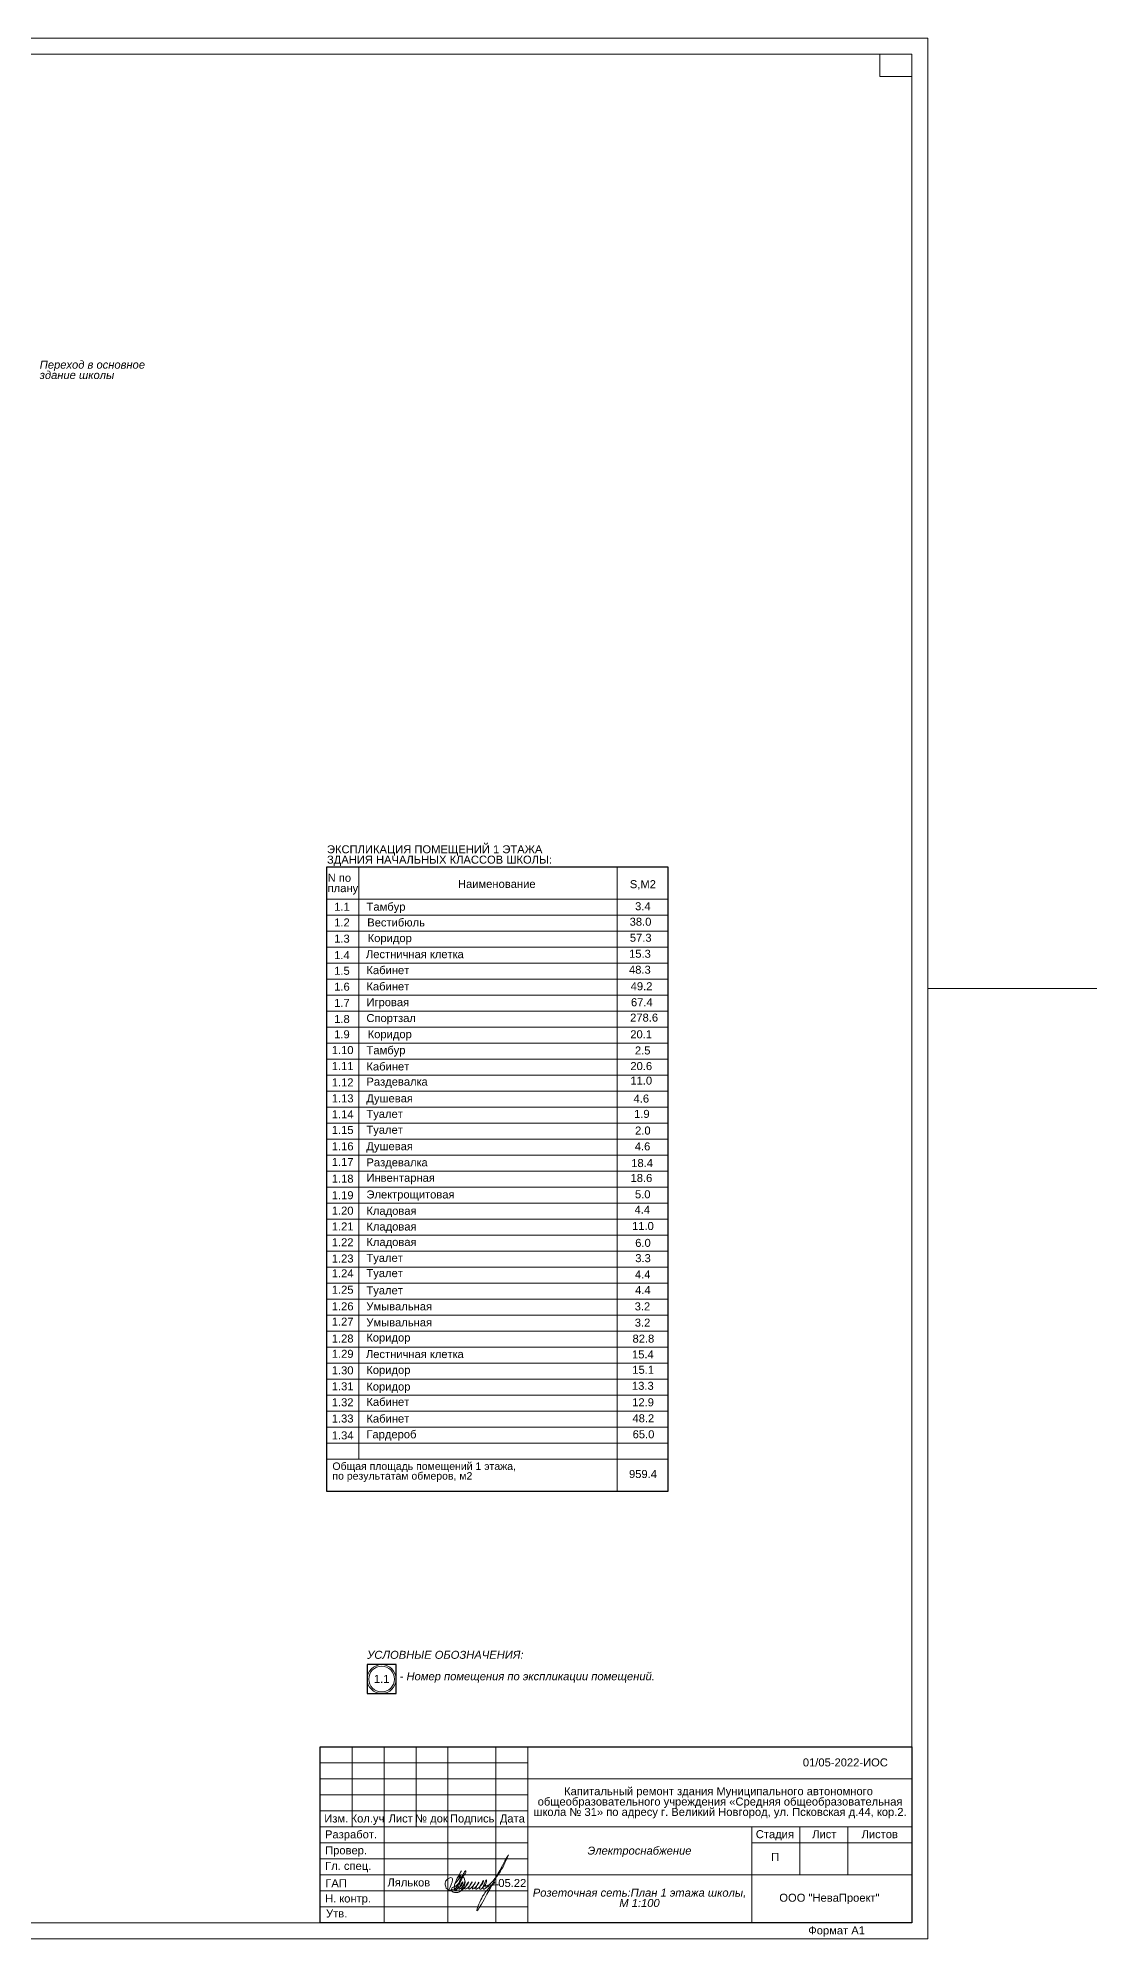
# Model space of a CAD drawing. Header units: metres. Extents: x -5.3 to 89.4, y -5.3 to 64.7.
# Drawn here: x 56.3 to 89.4, y 0 to 59.4 of the extents above; entities that cross this region are included whole.
import ezdxf
from ezdxf.enums import TextEntityAlignment as Align

# ---------------------------------------------------------------- set-up
doc = ezdxf.new("R2010")
doc.units = ezdxf.units.M
doc.header["$MEASUREMENT"] = 0
doc.linetypes.add('DGN Style 3', pattern=[9.681301, 6.915215, -2.766086])
doc.layers.add('Level 50', color=7, linetype='Continuous', lineweight=0)
doc.layers.add('Level 63', color=7, linetype='Continuous', lineweight=0)
doc.layers.add('YOLO_STAMP', color=1, linetype='Continuous')
doc.layers.add('YOLO_TABLE', color=1, linetype='Continuous')
doc.styles.add('Arial', font='ariali.ttf')
doc.styles.add('GOST 2.304', font='cs_gost2304.shx')
doc.styles.add('Style-Arial', font='arial.ttf')
doc.styles.add('Style-Arial IF', font='ariali.ttf')

msp = doc.modelspace()

# ---------------------------------------------------------------- linework, layer by layer
at = {"color": 7, "linetype": 'Continuous', "lineweight": 0}
for p, q in [((-0.00002577, 59.39998996), (84.09997423, 59.39998996)), ((84.09997423, 59.39998996), (84.09997423, -0.00001004)), ((84.09997423, 59.39998996), (84.09997423, 59.39998996)), ((65.30053163, 31.99509626), (75.98643688, 31.99509626)), ((65.30053163, 31.49509626), (75.98643688, 31.49509626)), ((65.30053163, 30.99509626), (75.98643688, 30.99509626)), ((65.30053163, 30.49509626), (75.98643688, 30.49509626)), ((65.30053163, 29.99509626), (75.98643688, 29.99509626)), ((65.30053163, 29.49509626), (75.98643688, 29.49509626)), ((89.38746154, 29.69998996), (84.09997423, 29.69998996)), ((65.30053163, 28.99509626), (75.98643688, 28.99509626)), ((65.30053163, 28.49509626), (75.98643688, 28.49509626)), ((65.30053163, 27.99509626), (75.98643688, 27.99509626)), ((65.30053163, 27.49509626), (75.98643688, 27.49509626)), ((65.30053163, 26.99509626), (75.98643688, 26.99509626)), ((65.30053163, 26.49509626), (75.98643688, 26.49509626)), ((65.30053163, 25.99509626), (75.98643688, 25.99509626)), ((65.30053163, 25.49509626), (75.98643688, 25.49509626)), ((65.30053163, 24.99509626), (75.98643688, 24.99509626)), ((65.30053163, 24.49509626), (75.98643688, 24.49509626)), ((65.30053163, 23.99509626), (75.98643688, 23.99509626)), ((65.30053163, 23.49509626), (75.98643688, 23.49509626)), ((65.30053163, 22.99509626), (75.98643688, 22.99509626)), ((65.30053163, 22.49509626), (75.98643688, 22.49509626)), ((65.30053163, 21.99509626), (75.98643688, 21.99509626)), ((65.30053163, 21.49509626), (75.98643688, 21.49509626)), ((65.30053163, 20.99509626), (75.98643688, 20.99509626)), ((65.30053163, 20.49509626), (75.98643688, 20.49509626)), ((65.30053163, 19.99509626), (75.98643688, 19.99509626)), ((65.30053163, 19.49509626), (75.98643688, 19.49509626)), ((65.30053163, 18.99509626), (75.98643688, 18.99509626)), ((65.30053163, 18.49509626), (75.98643688, 18.49509626)), ((65.30053163, 17.99509626), (75.98643688, 17.99509626)), ((65.30053163, 17.49509626), (75.98643688, 17.49509626)), ((65.30053163, 17.49509626), (75.98643688, 17.49509626)), ((65.30053163, 16.99509626), (75.98643688, 16.99509626)), ((65.30053163, 16.49509626), (75.98643688, 16.49509626)), ((65.30053163, 15.99509626), (75.98643688, 15.99509626)), ((65.30053163, 15.49509626), (75.98643688, 15.49509626)), ((65.30053163, 15.49509626), (75.98643688, 15.49509626)), ((84.09997423, -0.00001004), (-0.00002577, -0.00001004))]:
    msp.add_line(p, q, dxfattribs=at)
at = {"color": 7, "linetype": 'Continuous', "lineweight": 13}
for p, q in [((65.30053163, 33.49509626), (75.98643688, 33.49509626)), ((65.30053163, 33.49509626), (65.30053163, 13.99509626)), ((66.31399666, 33.49509626), (66.31399666, 32.49509626)), ((74.38745323, 33.49509626), (74.38745323, 32.49509626)), ((75.98643688, 33.49509626), (75.98643688, 13.99509626)), ((65.30053163, 32.49509626), (75.98643688, 32.49509626)), ((66.31399666, 32.49509626), (66.31399666, 14.99509626)), ((74.38745323, 32.49509626), (74.38745323, 13.99509626)), ((65.30053163, 14.99509626), (75.98643688, 14.99509626)), ((65.30053163, 13.99509626), (75.98643688, 13.99509626))]:
    msp.add_line(p, q, dxfattribs=at)
for radius in [0.45201344, 0.40201344]:
    msp.add_circle((67.02605268, 8.12092554), radius, dxfattribs=at)
at = {"color": 5, "linetype": 'Continuous', "lineweight": 0}
msp.add_open_spline([(69.11050503, 1.4992454), (69.14848654, 1.57672343), (69.20088834, 1.68361725), (69.23647503, 1.8118157), (69.24738087, 1.8803937), (69.20750705, 1.92032056), (69.14229742, 1.91362739), (69.07760199, 1.87140286), (69.02986488, 1.81327828), (69.0059588, 1.74991657), (69.00913648, 1.68938735), (69.02545905, 1.62161532), (69.0634169, 1.56439087), (69.12256647, 1.53204661), (69.18875039, 1.51884142), (69.25372831, 1.54234797), (69.31090461, 1.56534722), (69.38068048, 1.61833124), (69.42431087, 1.72948987), (69.48897646, 1.85090817), (69.53968443, 1.97005636), (69.59801018, 2.05208674), (69.61938866, 2.11380813), (69.66168161, 2.13116667), (69.66435141, 2.09070537), (69.65283128, 2.05499865), (69.53813998, 1.92048351), (69.45796247, 1.72278795), (69.39597957, 1.56485392), (69.32463476, 1.49831762), (69.30875317, 1.53537234), (69.2996392, 1.57311182), (69.28881731, 1.64989884), (69.34443368, 1.7947489), (69.38956153, 1.91192045), (69.61208654, 2.28012454), (69.34540093, 1.8420278), (69.58437411, 2.09916682), (69.2631756, 1.62346018), (69.44396001, 1.8948841), (69.52096122, 1.94912253), (69.601962, 1.93326978), (69.62263227, 1.85349054), (69.6316627, 1.72706205), (69.59818211, 1.56302452), (69.47960266, 1.48617415), (69.39442698, 1.44681582), (69.31307266, 1.44602232), (69.2415811, 1.46389584), (69.21678223, 1.50986123), (69.21202528, 1.55170334), (69.22344425, 1.62342118), (69.349945, 1.61460365), (69.56678042, 1.92873685), (69.25950206, 1.47764601), (69.45775678, 1.6160412), (69.53663041, 1.65770625), (69.59541066, 1.86795398), (69.33900774, 1.44436017), (69.5849495, 1.64143999), (69.70081573, 1.89634517), (69.41915153, 1.42679816), (69.6802146, 1.63704569), (69.80215295, 1.88411459), (69.51150078, 1.45611355), (69.78887808, 1.63392777), (69.91054248, 1.88789587), (69.6382686, 1.43422186), (69.89924353, 1.64867817), (70.0100198, 1.87344174), (69.73338445, 1.38932378), (70.025722, 1.67134706), (70.09090156, 1.83762283), (69.80660241, 1.34928295), (70.18165914, 1.69650461), (70.23571822, 1.90206677), (69.91834277, 1.34088366), (70.31102344, 1.69892406), (70.30694377, 1.92589103), (70.06641119, 1.33671764), (70.66286492, 1.98300411), (70.77813403, 2.15794958), (71.32397054, 3.33669406), (69.64374907, 0.03897779), (70.17630616, 1.37225621), (70.32719942, 1.52383995), (70.60477959, 1.85893087), (70.48490977, 1.59099477), (70.02343836, 1.67452091), (70.42744235, 1.68449365), (70.67812916, 1.6906818)], degree=3, knots=[0, 0, 0, 0, 0.2562803004, 0.353581312, 0.4067852274, 0.4509473487, 0.5002276184, 0.5895393988, 0.6782425468, 0.7211385678, 0.7897551708, 0.8556216145, 0.9299129522, 0.9867957625, 1.0544819228, 1.1249347001, 1.1891749501, 1.2398657854, 1.3825933375, 1.5339039808, 1.6567075615, 1.7691664286, 1.8332414079, 1.851218006, 1.8770796622, 1.9196269247, 1.9749905349, 2.3900915795, 2.5116275802, 2.5641829799, 2.588529776, 2.6103725408, 2.6862141917, 2.814194141, 3.0416079756, 3.2381323021, 3.4580226679, 3.5421508965, 3.7996953349, 3.9645807325, 4.0502260318, 4.1084560221, 4.1742861716, 4.2715289486, 4.505320374, 4.6141143734, 4.6840662553, 4.7833421699, 4.8580472534, 4.8830769891, 4.9342525301, 4.9874475972, 5.0680312777, 5.2733136203, 5.5282089024, 5.5968653695, 5.8149898961, 5.8618143381, 6.1121489939, 6.2791156457, 6.4197552739, 6.6806654249, 6.8867770651, 7.007329578, 7.257369268, 7.4544233067, 7.5842980085, 7.8300399198, 8.0479562932, 8.1439017789, 8.3831996098, 8.6587396861, 8.6718904569, 8.8879425913, 9.2212961778, 9.2315937896, 9.5021829672, 9.8202573701, 9.8492024353, 10.1200339613, 10.4951518524, 11.0964018751, 11.4167375307, 13.3717374792, 13.8409255782, 14.2082802929, 14.4248558544, 14.5360907922, 14.8080890705, 15.2528296976, 15.2528296976, 15.2528296976, 15.2528296976], dxfattribs=at)
at = {"layer": 'Level 50', "color": 7, "linetype": 'Continuous', "lineweight": 13}
for p, q in [((83.59997423, 58.89998996), (1.99997423, 58.89998996)), ((82.59997423, 58.89998996), (82.59997423, 58.19998996)), ((83.59997423, 58.89998996), (83.59997423, 0.49998996)), ((82.59997423, 58.19998996), (83.59997423, 58.19998996)), ((83.59997423, 0.49998996), (0.79997423, 0.49998996))]:
    msp.add_line(p, q, dxfattribs=at)
at = {"layer": 'Level 63', "color": 7, "linetype": 'Continuous', "lineweight": 13}
for p, q in [((65.09997423, 5.99998996), (83.59997423, 5.99998996)), ((65.09997423, 5.99998996), (65.09997423, 0.49998996)), ((66.09997423, 5.99998996), (66.09997423, 3.49998996)), ((67.09997423, 5.99998996), (67.09997423, 0.49998996)), ((68.09997423, 5.99998996), (68.09997423, 3.49998996)), ((69.09997423, 5.99998996), (69.09997423, 0.49998996)), ((70.59997423, 5.99998996), (70.59997423, 0.49998996)), ((71.59997423, 5.99998996), (71.59997423, 0.49998996)), ((71.59997423, 4.99998996), (83.59997423, 4.99998996)), ((65.09997423, 3.99998996), (71.59997423, 3.99998996)), ((65.09997423, 3.49998996), (71.59997423, 3.49998996)), ((71.59997423, 3.49998996), (83.59997423, 3.49998996)), ((78.59997423, 2.99998996), (83.59997423, 2.99998996)), ((71.59997423, 1.99998996), (83.59997423, 1.99998996))]:
    msp.add_line(p, q, dxfattribs=at)
at = {"layer": 'Level 63', "color": 7, "linetype": 'Continuous', "lineweight": 0}
for p, q in [((65.09997423, 5.49998996), (71.59997423, 5.49998996)), ((65.09997423, 4.99998996), (71.59997423, 4.99998996)), ((65.09997423, 4.49998996), (71.59997423, 4.49998996)), ((65.09997423, 2.99998996), (71.59997423, 2.99998996)), ((65.09997423, 2.49998996), (71.59997423, 2.49998996)), ((65.09997423, 1.99998996), (71.59997423, 1.99998996)), ((65.09997423, 1.49998996), (71.59997423, 1.49998996)), ((65.09997423, 0.99998996), (71.59997423, 0.99998996))]:
    msp.add_line(p, q, dxfattribs=at)
at = {"layer": 'Level 63', "color": 7, "linetype": 'Continuous', "lineweight": 13, "flags": 128}
for points in [[(78.59997423, 3.49998996), (78.59997423, 0.49998996)], [(80.09997423, 3.49998996), (80.09997423, 1.99998996)], [(81.59997423, 3.49998996), (81.59997423, 1.99998996)]]:
    msp.add_lwpolyline(points, dxfattribs=at)
at = {"layer": 'YOLO_STAMP'}
msp.add_lwpolyline([(65.09997423, 5.99998996), (83.59997423, 5.99998996), (83.59997423, 0.49998996), (65.09997423, 0.49998996)], close=True, dxfattribs=at)
at = {"layer": 'YOLO_TABLE'}
for points in [[(65.30053163, 13.99509626), (75.98643688, 13.99509626), (75.98643688, 33.49509626), (65.30053163, 33.49509626)], [(66.57403924, 7.6689121), (67.47806613, 7.6689121), (67.47806613, 8.57293898), (66.57403924, 8.57293898)]]:
    msp.add_lwpolyline(points, close=True, dxfattribs=at)

# ---------------------------------------------------------------- texts
at = {"color": 7, "linetype": 'Continuous', "lineweight": 0, "style": 'Style-Arial'}
for s, p in [('1.1', (65.54255826, 32.38058781)), ('1.2', (65.54255826, 31.88815059)), ('1.3', (65.54255826, 31.38297116)), ('Лестничная клетка', (66.53396167, 30.89732117)), ('1.4', (65.54255826, 30.86700986)), ('1.5', (65.54255826, 30.37849331)), ('1.6', (65.54255826, 29.88174334)), ('1.7', (65.54255826, 29.37675994)), ('1.8', (65.54255826, 28.87177654)), ('1.9', (65.54255826, 28.3942379)), ('1.10', (65.46735273, 27.90126158)), ('1.11', (65.46735273, 27.40176713)), ('1.12', (65.46735273, 26.89129478)), ('1.13', (65.46735273, 26.39180033)), ('1.14', (65.46735273, 25.89230589)), ('1.15', (65.46735273, 25.40378934)), ('1.16', (65.46735273, 24.89228781)), ('1.17', (65.46735273, 24.40377126)), ('1.18', (65.46735273, 23.88187994)), ('1.19', (65.46735273, 23.36591864)), ('1.20', (65.46735273, 22.88289105)), ('1.21', (65.46735273, 22.38888555)), ('1.22', (65.46735273, 21.89488005)), ('1.23', (65.46735273, 21.3878383)), ('1.24', (65.46735273, 20.92362996)), ('1.25', (65.46735273, 20.41237347)), ('1.26', (65.46735273, 19.89258951)), ('1.27', (65.46735273, 19.41505087)), ('1.28', (65.46735273, 18.88811167)), ('1.29', (65.46735273, 18.41057302)), ('1.30', (65.46735273, 17.89358255)), ('Лестничная клетка', (66.53396167, 18.40188822)), ('1.31', (65.46735273, 17.3940881)), ('1.32', (65.46735273, 16.89459365)), ('1.33', (65.46735273, 16.38792296)), ('1.34', (65.46735273, 15.86078073)), ('01/05-2022-ИОС', (80.19216948, 5.6423375))]:
    msp.add_text(s, height=0.25, dxfattribs=at).set_placement(p, align=Align.TOP_LEFT)
at = {"color": 7, "lineweight": 13, "style": 'Style-Arial'}
for s, p in [('Тамбур', (66.55429911, 32.38184334)), ('Коридор', (66.58970487, 31.40015345)), ('Кабинет', (66.54984233, 30.39854948)), ('Кабинет', (66.54984233, 29.89187879)), ('Игровая', (66.54984233, 29.39763725)), ('Спортзал', (66.54984233, 28.90120233)), ('Коридор', (66.58970487, 28.39723398)), ('Тамбур', (66.55429911, 27.89697607)), ('Кабинет', (66.54984233, 27.38923265)), ('Раздевалка', (66.54984233, 26.91546265)), ('Душевая', (66.54984233, 26.39343831)), ('Туалет', (66.54984233, 25.90723916)), ('Туалет', (66.54984233, 25.41080424)), ('Душевая', (66.54984233, 24.89773619)), ('Раздевалка', (66.54984233, 24.39234497)), ('Инвентарная', (66.54984233, 23.91126371)), ('Электрощитовая', (66.54984233, 23.38923936)), ('Кладовая', (66.54984233, 22.87873025)), ('Кладовая', (66.54984233, 22.38741322)), ('Туалет', (66.54984233, 21.40787276)), ('Кладовая', (66.54984233, 21.90377302)), ('Туалет', (66.54984233, 20.93190938)), ('Туалет', (66.54984233, 20.39453137)), ('Умывальная', (66.54825284, 19.89334127)), ('Умывальная', (66.54825284, 19.39178846)), ('Коридор', (66.54715067, 18.91814046)), ('Коридор', (66.54715067, 17.90607855)), ('Коридор', (66.54715067, 17.3867643)), ('Кабинет', (66.54984233, 16.90868507)), ('Кабинет', (66.54984233, 16.38666073)), ('Гардероб', (66.54984233, 15.89534369)), ('Ляльков', (67.20654161, 1.89125248))]:
    msp.add_text(s, height=0.25, dxfattribs=at).set_placement(p, align=Align.TOP_LEFT)
at = {"color": 7, "linetype": 'Continuous', "lineweight": 13, "style": 'Style-Arial'}
for s, p in [('3.4', (74.94896214, 32.39612997)), ('Вестибюль', (66.57593028, 31.88869246)), ('38.0', (74.77835636, 31.91127183)), ('15.3', (74.75997511, 30.91104167)), ('57.3', (74.78487231, 31.41083205)), ('48.3', (74.75762918, 30.41154722)), ('49.2', (74.8103831, 29.89558592)), ('67.4', (74.8194783, 29.39609148)), ('278.6', (74.79311013, 28.91578841)), ('20.1', (74.79841532, 28.39384563)), ('20.6', (74.80095326, 27.400861)), ('2.5', (74.94312645, 27.88858354)), ('11.0', (74.80147184, 26.94678623)), ('4.6', (74.90034838, 26.38544657)), ('1.9', (74.91670378, 25.90675377)), ('2.0', (74.94819858, 25.38649653)), ('18.4', (74.82828032, 24.37025061)), ('4.6', (74.93967278, 24.89123519)), ('18.6', (74.8069839, 23.90397254)), ('5.0', (74.94505031, 23.39493534)), ('4.4', (74.93291028, 22.91529514)), ('11.0', (74.85362829, 22.40342571)), ('3.3', (74.95311342, 21.39875141)), ('6.0', (74.95183791, 21.87618199)), ('4.4', (74.94357849, 20.89042548)), ('4.4', (74.94994034, 20.4018224)), ('3.2', (74.93580905, 19.89169369)), ('3.2', (74.93909993, 19.38402174)), ('82.8', (74.86838116, 18.88423798)), ('15.4', (74.85249801, 18.39152329)), ('15.1', (74.86115954, 17.91012091)), ('13.3', (74.85059787, 17.41044181)), ('12.9', (74.85740289, 16.89577613)), ('48.2', (74.86575069, 16.39577613)), ('65.0', (74.87159415, 15.89577613)), ('1.1', (66.78449789, 8.25367518))]:
    msp.add_text(s, height=0.25, dxfattribs=at).set_placement(p, align=Align.TOP_LEFT)
at = {"color": 7, "linetype": 'Continuous', "lineweight": 40, "style": 'Style-Arial'}
msp.add_text('959.4', height=0.25, dxfattribs=at).set_placement((74.75820137, 14.65407708), align=Align.TOP_LEFT)
at = {"color": 18, "linetype": 'Continuous', "lineweight": 13, "true_color": 0x000000, "style": 'Arial'}
for s, p in [('УСЛОВНЫЕ ОБОЗНАЧЕНИЯ:', (69.01751632, 9.00425514)), ('- Номер помещения по экспликации помещений.', (71.57904384, 8.33427063))]:
    msp.add_text(s, height=0.25, dxfattribs=at).set_placement(p, align=Align.TOP_CENTER)
at = {"color": 7, "linetype": 'Continuous', "lineweight": 13, "char_height": 0.25}
for s, insert, attachment_point, line_spacing_factor, style in [('Переход в основное\\Pздание школы', (56.33762585, 49.31901784), 1, 0.776524, 'Style-Arial IF'), ('ЭКСПЛИКАЦИЯ ПОМЕЩЕНИЙ 1 ЭТАЖА\\PЗДАНИЯ НАЧАЛЬНЫХ КЛАССОВ ШКОЛЫ:', (65.31708539, 34.17500205), 1, 0.776524, 'Style-Arial'), ('N по \\Pплану', (65.33846562, 32.96018494), 4, 0.776524, 'Style-Arial'), ('Наименование', (69.41234093, 32.96602137), 4, 0.6, 'Style-Arial')]:
    msp.add_mtext(s, dxfattribs=dict(at, insert=insert, attachment_point=attachment_point, line_spacing_factor=line_spacing_factor, style=style))
at = {"color": 7, "linetype": 'Continuous', "lineweight": 0}
for s, insert, char_height, attachment_point, line_spacing_factor, style in [('S,М2', (75.19233043, 33.08501983), 0.25, 2, 0.6, 'Style-Arial'), ('Общая площадь помещений 1 этажа,\\Pпо результатам обмеров, м2', (65.48726139, 14.89123373), 0.234375, 1, 0.776524, 'Style-Arial'), ('\\fArial|b0|i0|c204204|p39;П', (79.32558028, 2.56670306), 0.25, 5, 0.72, 'GOST 2.304')]:
    msp.add_mtext(s, dxfattribs=dict(at, insert=insert, char_height=char_height, attachment_point=attachment_point, line_spacing_factor=line_spacing_factor, style=style))
at = {"color": 18, "linetype": 'DGN Style 3', "lineweight": 0, "true_color": 0x000000, "insert": (77.55643975, 4.74239135), "char_height": 0.25, "attachment_point": 2, "line_spacing_factor": 0.776524, "style": 'Style-Arial'}
msp.add_mtext('\\pt0.260417;Капитальный ремонт здания Муниципального автономного\\P общеобразовательного учреждения «Средняя общеобразовательная\\P школа № 31» по адресу г. Великий Новгород, ул. Псковская д.44, кор.2.\\P\\P', dxfattribs=at)
at = {"color": 7, "linetype": 'Continuous', "lineweight": 13, "char_height": 0.25, "width": 6.8082066547, "attachment_point": 2, "line_spacing_factor": 0.776524, "style": 'Arial'}
for s, insert in [('{\\C0;Электроснабжение}', (75.08608826, 2.88591779)), ('{\\C0;Розеточная сеть:План 1 этажа школы, М 1:100}', (75.08608826, 1.57280489))]:
    msp.add_mtext(s, dxfattribs=dict(at, insert=insert))
at = {"color": 7, "linetype": 'Continuous', "lineweight": 30, "insert": (70.67262345, 1.87465845), "char_height": 0.25, "attachment_point": 1, "line_spacing_factor": 0.72, "style": 'GOST 2.304'}
msp.add_mtext('\\fArial|b0|i0|c204204|p39;05.22', dxfattribs=at)
at = {"layer": 'Level 63', "color": 7, "linetype": 'Continuous', "lineweight": 0, "style": 'Style-Arial'}
for s, p in [('Изм.', (65.60702207, 3.76499996)), ('Кол.уч', (66.5843422, 3.76499996)), ('Лист', (67.62273988, 3.76499996)), ('№ док', (68.58164118, 3.76499996)), ('Подпись', (69.85564051, 3.76499996)), ('Дата', (71.11111762, 3.76499996)), ('Разработ.', (66.06892025, 3.26903765)), ('Стадия', (79.31841898, 3.27499996)), ('Лист', (80.86273988, 3.27499996)), ('Листов', (82.59623093, 3.27499996)), ('Провер.', (65.91428309, 2.77130658)), ('Гл. спец.', (65.98055616, 2.28407678)), ('ГАП', (65.60116774, 1.7425733)), ('Н. контр.', (65.97545526, 1.26499996)), ('ООО "НеваПроект"', (81.02291861, 1.2894888)), ('Утв.', (65.61950748, 0.79819006)), ('Формат А1', (81.24733533, 0.2692191))]:
    msp.add_text(s, height=0.25, dxfattribs=at).set_placement(p, align=Align.MIDDLE_CENTER)

doc.saveas('drawing.dxf')
